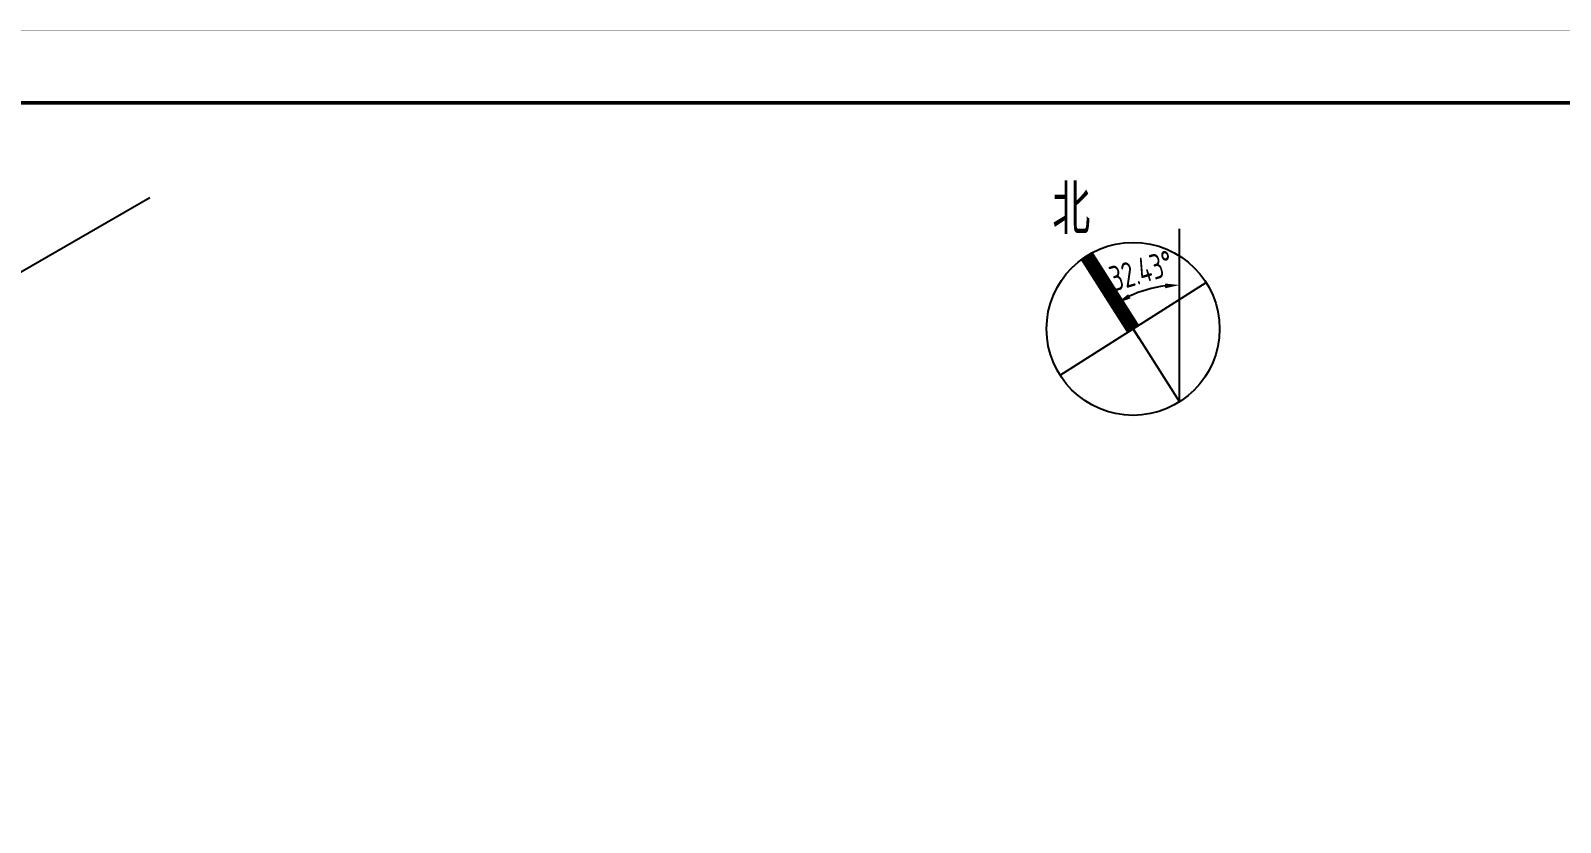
# Model space of a CAD drawing. Extents: x -228436 to 200315, y -41539 to 163917.
# Drawn here: x 43036 to 64259, y 28134 to 39117 of the extents above; entities that cross this region are included whole.
import ezdxf

# ---------------------------------------------------------------- set-up
doc = ezdxf.new("R2010")
doc.units = 0
doc.header["$LTSCALE"] = 1000
doc.header["$MEASUREMENT"] = 0
for name, color, linetype in [('X-104 13#平面$0$01-标注_尺寸', 124, 'Continuous'), ('X-104 13#平面$0$01-标注_符号', 200, 'Continuous'), ('X-104 13#平面$0$A-I_卫-洁具', 241, 'Continuous'), ('X-104 13#平面$0$M-道路 边线', 151, 'Continuous')]:
    doc.layers.add(name, color=color, linetype=linetype)
doc.styles.add('X-104 13#平面$0$_TCH_DIM', font='ros1.shx', dxfattribs={"width": 0.8, "bigfont": 'jd.shx'})
doc.styles.add('X-104 13#平面$0$_TCH_DIM_T3', font='ros1.shx', dxfattribs={"width": 0.8, "bigfont": 'jd.shx'})
doc.dimstyles.new('X-104 13#平面$0$_TCH_ARROW&&100', dxfattribs={"dimtxt": 350, "dimasz": 200, "dimexe": 250, "dimexo": 300, "dimgap": 100, "dimtad": 1, "dimdec": 0, "dimzin": 0, "dimdsep": 46, "dimtxsty": 'X-104 13#平面$0$_TCH_DIM_T3', "dimcen": 0.09, "dimclrt": 7, "dimazin": 2, "dimtfac": 1, "dimtdec": 0, "dimtix": 1, "dimtmove": 2, "dimatfit": 3, "dimfxl": 0, "dimtolj": 1, "dimtzin": 0, "dimarcsym": 0})

# ---------------------------------------------------------------- blocks, each defined once
blk = doc.blocks.new('图框-A1')
for points, const_width in [([(0, 0), (841, 0), (841, 594), (0, 594)], 0.05), ([(766, 584), (25, 584), (25, 10), (766, 10)], 0.5)]:
    blk.add_lwpolyline(points, close=True, dxfattribs=dict(const_width=const_width))
blk = doc.blocks.new('X-104 13#平面$0$ewary')
at = {"layer": 'X-104 13#平面$0$01-标注_符号'}
for points in [[(-644, -1012), (644, 1012)], [(-1012, 644), (1012, -644)]]:
    blk.add_lwpolyline(points, dxfattribs=at)
at = {"layer": 'X-104 13#平面$0$01-标注_符号', "const_width": 200}
blk.add_lwpolyline([(0, 0), (-1012, 644)], dxfattribs=at)
at = {"layer": 'X-104 13#平面$0$01-标注_符号'}
blk.add_circle((0, 0), 1200, dxfattribs=at)
blk = doc.blocks.new('X-104 13#平面$0$A$C0BB3323F')
at = {"layer": 'X-104 13#平面$0$M-道路 边线'}
blk.add_line((39057, 34726), (45590, 38504), dxfattribs=at)
blk = doc.blocks.new('*D720')
at = {"layer": 'Defpoints', "color": 0, "transparency": 16777216}
for p in [(58670, 35559), (58974, 34707), (58577, 34592), (58974, 33967)]:
    blk.add_point(p, dxfattribs=at)
at = {"layer": 'X-104 13#平面$0$01-标注_尺寸', "color": 0, "lineweight": -2, "transparency": 16777216}
for p, q in [((58974, 35007), (58974, 35838)), ((58416, 34845), (57971, 35546))]:
    blk.add_line(p, q, dxfattribs=at)
blk.add_arc((58974, 33967), 1621, 97.0745, 115.3601, dxfattribs=at)
at = {"layer": 'X-104 13#平面$0$01-标注_尺寸', "color": 0, "transparency": 16777216}
for points in [[(58296, 35402), (58264, 35461), (58105, 35335)], [(58773, 35609), (58777, 35542), (58974, 35588)]]:
    blk.add_solid(points, dxfattribs=at)
at = {"layer": 'X-104 13#平面$0$01-标注_尺寸', "color": 7, "transparency": 16777216, "insert": (58445, 35787), "char_height": 350, "attachment_point": 5, "rotation": 16.2173, "style": 'X-104 13#平面$0$_TCH_DIM_T3'}
blk.add_mtext('\\A1;32.43°', dxfattribs=at)
blk = doc.blocks.new('X-104 13#平面')
at = {"layer": 'X-104 13#平面$0$A-I_卫-洁具'}
blk.add_line((58974.4, 33966.9), (58974.4, 36366.9), dxfattribs=at)
at = {"xscale": 100, "yscale": 100, "zscale": 100}
blk.add_blockref('图框-A1', (-10634.5, -20285.2), dxfattribs=at)
blk.add_blockref('X-104 13#平面$0$A$C0BB3323F', (-900, -1700))
at = {"layer": 'X-104 13#平面$0$A-I_卫-洁具', "rotation": 334.9117113204815}
blk.add_blockref('X-104 13#平面$0$ewary', (58330.8, 34979.7), dxfattribs=at)
at = {"layer": 'X-104 13#平面$0$01-标注_符号', "color": 7, "style": 'X-104 13#平面$0$_TCH_DIM', "width": 0.8}
blk.add_text('北', height=694.6, dxfattribs=at).set_placement((57210.3, 36288.3))
at = {"layer": 'X-104 13#平面$0$01-标注_尺寸'}
dim = blk.add_angular_dim_3p(base=(58670.3, 35559), center=(58974.4, 33966.9), p1=(58974.4, 34707.2), p2=(58577.3, 34591.8), dimstyle='X-104 13#平面$0$_TCH_ARROW&&100', dxfattribs=at)
dim.commit()
dim.dimension.update_dxf_attribs({"geometry": '*D720', "text_midpoint": (58444.9, 35787.3)})

msp = doc.modelspace()

# ---------------------------------------------------------------- block references
msp.add_blockref('X-104 13#平面', (0, 0))

doc.saveas('drawing.dxf')
